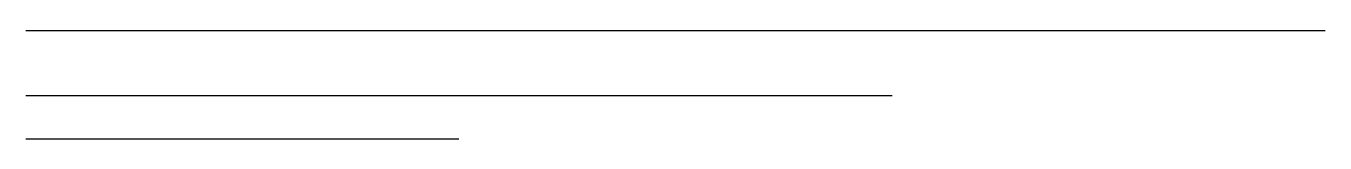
# Model space of a CAD drawing. Header units: millimetres. Extents: x 0 to 600, y 50 to 100.
import ezdxf

# ---------------------------------------------------------------- set-up
doc = ezdxf.new("R2010")
doc.units = ezdxf.units.MM

msp = doc.modelspace()

# ---------------------------------------------------------------- linework, layer by layer
for points in [[(0, 100), (600, 100)], [(0, 70), (400, 70)], [(0, 50), (200, 50)]]:
    msp.add_lwpolyline(points)

doc.saveas('drawing.dxf')
